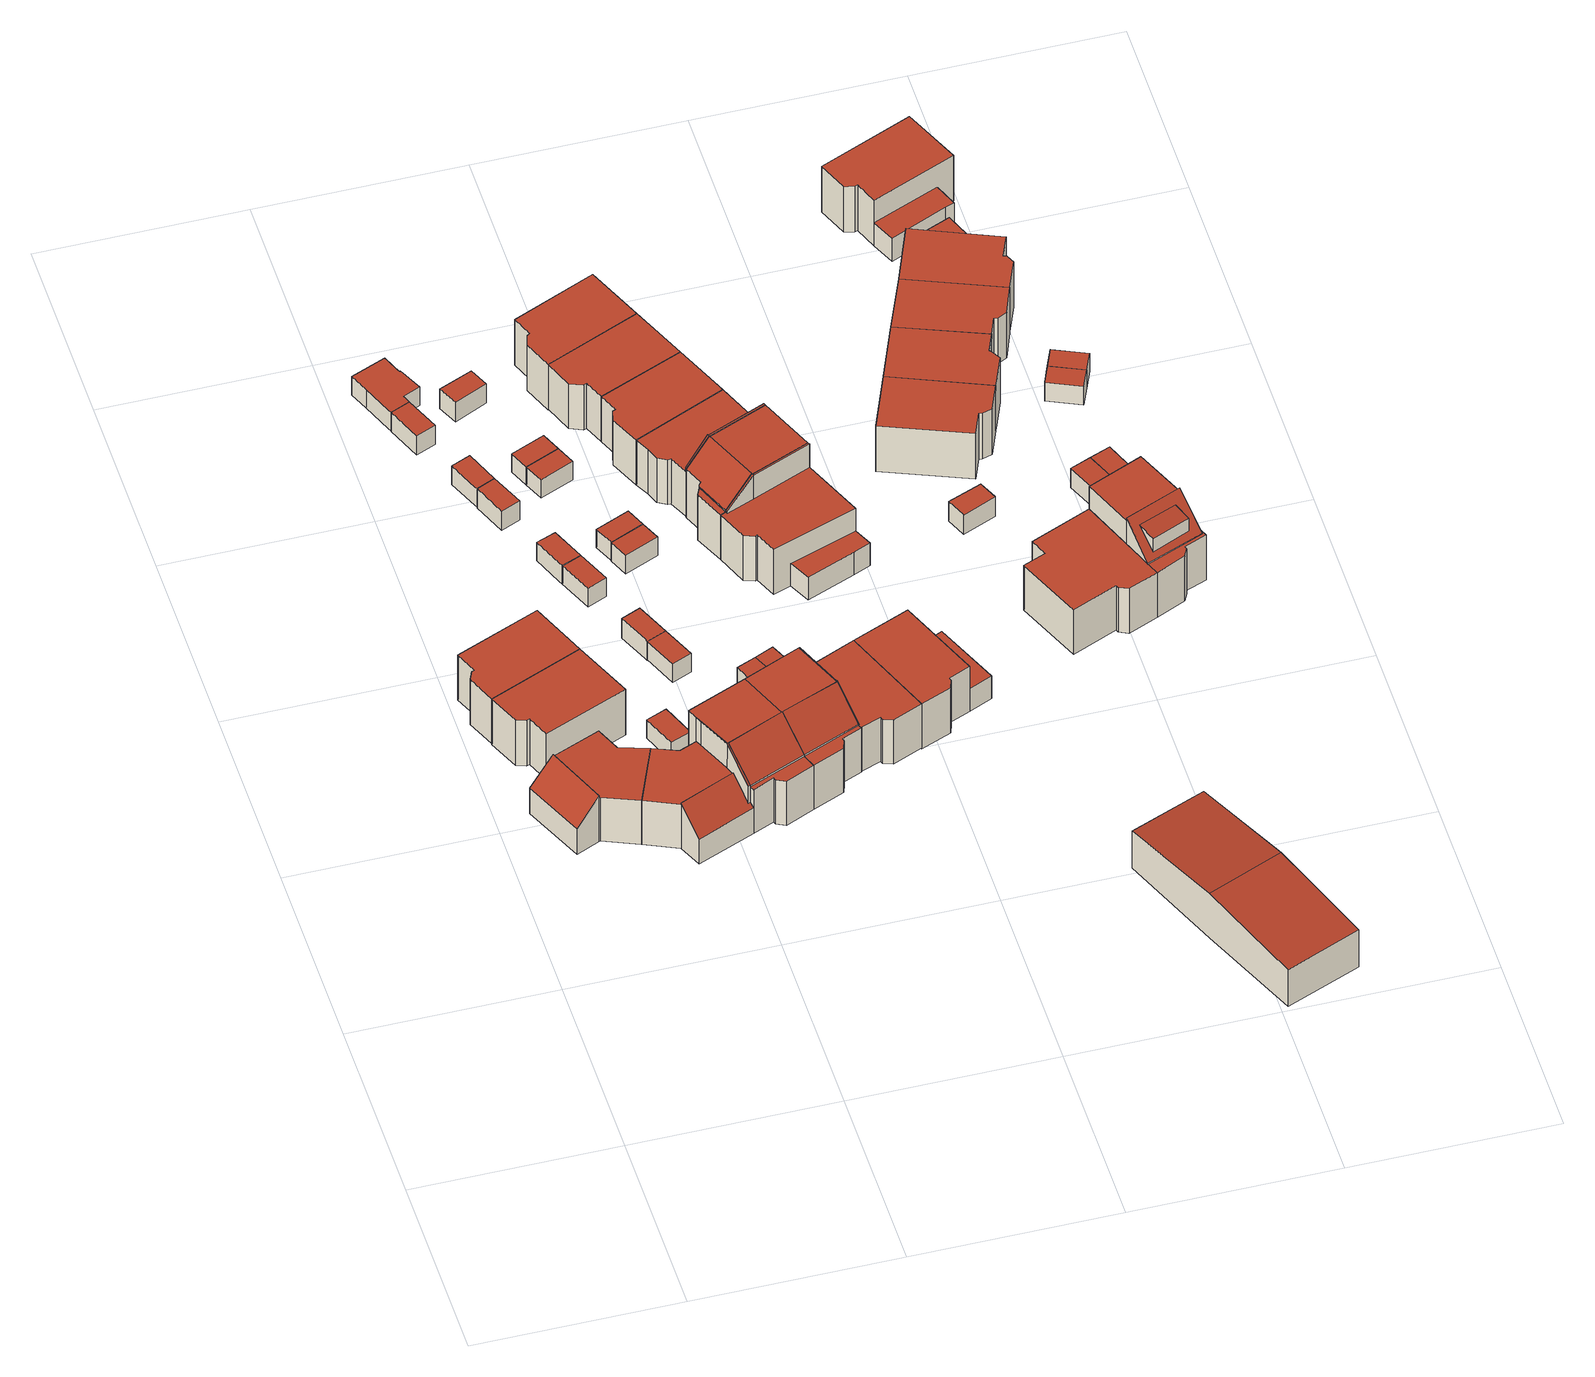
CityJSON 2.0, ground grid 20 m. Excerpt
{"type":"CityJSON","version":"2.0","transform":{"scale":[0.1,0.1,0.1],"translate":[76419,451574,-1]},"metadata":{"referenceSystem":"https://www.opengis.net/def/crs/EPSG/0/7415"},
"CityObjects":{
"building1":{"type":"Building","attributes":{"Volume":320.46,"Dakoppervlakte":67.32,"Muuroppervlakte":160.98,"Vloeroppervlakte":60.99,"hoogte_Z_max_in_m_NAP":6.38,"GEB_DOEL":"woonfunctie","dateOfConstruction":"1982-01-01","measuredHeight":5.71},"geometry":[{"type":"Solid","lod":"2","boundaries":[[[[0,1,2,3,4,5,6,7,8]],[[9,10,11,12,13,14,15]],[[16,17,18,19]],[[0,9,15,1]],[[0,8,10,9]],[[10,8,7,11]],[[12,11,7,6]],[[5,13,12,6]],[[19,3,2,16]],[[2,1,15,17,16]],[[4,3,19,18,14]],[[15,14,18,17]],[[4,14,13,5]]]],"semantics":{"surfaces":[{"type":"GroundSurface"},{"type":"RoofSurface"},{"type":"WallSurface"}],"values":[[0,1,1,2,2,2,2,2,2,2,2,2,2]]}}]},
"building2":{"type":"Building","attributes":{"Volume":323.28,"Dakoppervlakte":57.35,"Muuroppervlakte":177.64,"Vloeroppervlakte":57.35,"hoogte_Z_max_in_m_NAP":6.5,"GEB_DOEL":"woonfunctie","dateOfConstruction":"1982-01-01","measuredHeight":5.64},"geometry":[{"type":"Solid","lod":"2","boundaries":[[[[20,21,22,23,24,25,26]],[[27,28,29,30,31,32,33]],[[21,20,27,33]],[[20,26,28,27]],[[25,24,30,29]],[[24,23,31,30]],[[32,31,23,22]],[[21,33,32,22]],[[25,29,28,26]]]],"semantics":{"surfaces":[{"type":"GroundSurface"},{"type":"RoofSurface"},{"type":"WallSurface"}],"values":[[0,1,2,2,2,2,2,2,2]]}}]},
"building3":{"type":"Building","attributes":{"Volume":345.6,"Dakoppervlakte":60.65,"Muuroppervlakte":183.49,"Vloeroppervlakte":60.65,"hoogte_Z_max_in_m_NAP":6.5,"GEB_DOEL":"woonfunctie","dateOfConstruction":"1982-01-01","measuredHeight":5.7},"geometry":[{"type":"Solid","lod":"2","boundaries":[[[[34,35,36,37,38,39,40]],[[27,41,42,43,44,45,28]],[[35,28,45,36]],[[27,28,35,34]],[[42,41,40,39]],[[39,38,43,42]],[[38,37,44,43]],[[44,37,36,45]],[[34,40,41,27]]]],"semantics":{"surfaces":[{"type":"GroundSurface"},{"type":"RoofSurface"},{"type":"WallSurface"}],"values":[[0,1,2,2,2,2,2,2,2]]}}]},
"building4":{"type":"Building","attributes":{"Volume":291.09,"Dakoppervlakte":62.1,"Muuroppervlakte":190.26,"Vloeroppervlakte":55.72,"hoogte_Z_max_in_m_NAP":9.34,"GEB_DOEL":"woonfunctie","dateOfConstruction":"1982-01-01","measuredHeight":8.61},"geometry":[{"type":"Solid","lod":"2","boundaries":[[[[8,7,46,47,48,49,50,51,52]],[[11,10,53,54,55,56,57]],[[58,59,60,61,62,63]],[[64,65,66,67]],[[68,69,70]],[[56,47,46,57]],[[57,46,7,11]],[[8,10,11,7]],[[8,52,53,10]],[[52,51,58,63,53]],[[59,58,51,50]],[[59,50,49,60]],[[65,60,49,48,69,66]],[[70,69,48,47]],[[70,47,56]],[[66,69,68,67]],[[64,61,60,65]],[[62,54,53,63]],[[70,56,55,68]],[[61,64,67,68,55,54,62]]]],"semantics":{"surfaces":[{"type":"GroundSurface"},{"type":"RoofSurface"},{"type":"WallSurface"}],"values":[[0,1,1,1,1,2,2,2,2,2,2,2,2,2,2,2,2,2,2,2]]}}]},
"building5":{"type":"Building","attributes":{"Volume":17.55,"Dakoppervlakte":7.57,"Muuroppervlakte":26.33,"Vloeroppervlakte":7.57,"hoogte_Z_max_in_m_NAP":3.03,"GEB_DOEL":"onbekend","dateOfConstruction":"1982-01-01","measuredHeight":2.32},"geometry":[{"type":"Solid","lod":"2","boundaries":[[[[71,72,73,74]],[[75,76,77,78]],[[74,76,75,71]],[[74,73,77,76]],[[72,78,77,73]],[[72,71,75,78]]]],"semantics":{"surfaces":[{"type":"GroundSurface"},{"type":"RoofSurface"},{"type":"WallSurface"}],"values":[[0,1,2,2,2,2]]}}]},
"building6":{"type":"Building","attributes":{"Volume":17.51,"Dakoppervlakte":7.35,"Muuroppervlakte":26.88,"Vloeroppervlakte":7.35,"hoogte_Z_max_in_m_NAP":3.03,"GEB_DOEL":"onbekend","dateOfConstruction":"1982-01-01","measuredHeight":2.38},"geometry":[{"type":"Solid","lod":"2","boundaries":[[[[79,80,81,82]],[[83,84,85,86]],[[80,86,85,81]],[[80,79,83,86]],[[82,84,83,79]],[[82,81,85,84]]]],"semantics":{"surfaces":[{"type":"GroundSurface"},{"type":"RoofSurface"},{"type":"WallSurface"}],"values":[[0,1,2,2,2,2]]}}]},
"building7":{"type":"Building","attributes":{"Volume":46.99,"Dakoppervlakte":19.8,"Muuroppervlakte":45.51,"Vloeroppervlakte":19.8,"hoogte_Z_max_in_m_NAP":3.03,"GEB_DOEL":"onbekend","dateOfConstruction":"1982-01-01","measuredHeight":2.37},"geometry":[{"type":"Solid","lod":"2","boundaries":[[[[87,88,89,90,91,92,93,94,95,96]],[[97,98,99,86,85,100,101,102,103,104]],[[94,97,104,95]],[[94,93,98,97]],[[86,99,98,93,92,91]],[[91,90,85,86]],[[89,100,85,90]],[[89,88,101,100]],[[87,102,101,88]],[[87,96,103,102]],[[103,96,95,104]]]],"semantics":{"surfaces":[{"type":"GroundSurface"},{"type":"RoofSurface"},{"type":"WallSurface"}],"values":[[0,1,2,2,2,2,2,2,2,2,2]]}}]},
"building8":{"type":"Building","attributes":{"Volume":16.96,"Dakoppervlakte":7.32,"Muuroppervlakte":26.08,"Vloeroppervlakte":7.32,"hoogte_Z_max_in_m_NAP":3.03,"GEB_DOEL":"onbekend","dateOfConstruction":"1982-01-01","measuredHeight":2.32},"geometry":[{"type":"Solid","lod":"2","boundaries":[[[[105,106,107,108,109]],[[110,111,112,113,114]],[[105,110,114,106]],[[112,111,110,105,109,108]],[[107,113,112,108]],[[107,106,114,113]]]],"semantics":{"surfaces":[{"type":"GroundSurface"},{"type":"RoofSurface"},{"type":"WallSurface"}],"values":[[0,1,2,2,2,2]]}}]},
"building9":{"type":"Building","attributes":{"Volume":17.61,"Dakoppervlakte":7.32,"Muuroppervlakte":27.08,"Vloeroppervlakte":7.32,"hoogte_Z_max_in_m_NAP":3.03,"GEB_DOEL":"onbekend","dateOfConstruction":"1982-01-01","measuredHeight":2.41},"geometry":[{"type":"Solid","lod":"2","boundaries":[[[[115,116,117,118]],[[113,112,119,120]],[[118,112,113,115]],[[118,117,119,112]],[[116,120,119,117]],[[115,113,120,116]]]],"semantics":{"surfaces":[{"type":"GroundSurface"},{"type":"RoofSurface"},{"type":"WallSurface"}],"values":[[0,1,2,2,2,2]]}}]},
"building10":{"type":"Building","attributes":{"Volume":446.36,"Dakoppervlakte":65.21,"Muuroppervlakte":234.92,"Vloeroppervlakte":57.81,"hoogte_Z_max_in_m_NAP":9.34,"GEB_DOEL":"woonfunctie","dateOfConstruction":"1982-01-01","measuredHeight":8.6},"geometry":[{"type":"Solid","lod":"2","boundaries":[[[[49,48,47,121,122,123,124,125,126,127,128,50]],[[129,70,69,130,131]],[[132,66,65,133]],[[134,135,136,137,138,139,140]],[[122,121,129,131]],[[121,47,70,129]],[[48,69,70,47]],[[132,133,137,124,123,130]],[[48,49,138,65,66,69]],[[136,125,124,137]],[[50,139,138,49]],[[50,128,140,139]],[[140,128,127,134]],[[134,127,126,135]],[[136,135,126,125]],[[133,65,138,137]],[[132,130,69,66]],[[122,131,130,123]]]],"semantics":{"surfaces":[{"type":"GroundSurface"},{"type":"RoofSurface"},{"type":"WallSurface"}],"values":[[0,1,1,1,2,2,2,2,2,2,2,2,2,2,2,2,2,2]]}}]},
"building11":{"type":"Building","attributes":{"Volume":16.71,"Dakoppervlakte":7.32,"Muuroppervlakte":25.7,"Vloeroppervlakte":7.32,"hoogte_Z_max_in_m_NAP":3.03,"GEB_DOEL":"onbekend","dateOfConstruction":"1982-01-01","measuredHeight":2.28},"geometry":[{"type":"Solid","lod":"2","boundaries":[[[[141,142,143,144,145]],[[146,147,148,149,150]],[[144,146,150,145]],[[148,147,146,144,143,142]],[[141,149,148,142]],[[141,145,150,149]]]],"semantics":{"surfaces":[{"type":"GroundSurface"},{"type":"RoofSurface"},{"type":"WallSurface"}],"values":[[0,1,2,2,2,2]]}}]},
"building12":{"type":"Building","attributes":{"Volume":16.9,"Dakoppervlakte":7.32,"Muuroppervlakte":25.98,"Vloeroppervlakte":7.32,"hoogte_Z_max_in_m_NAP":3.03,"GEB_DOEL":"onbekend","dateOfConstruction":"1982-01-01","measuredHeight":2.31},"geometry":[{"type":"Solid","lod":"2","boundaries":[[[[142,141,151,152]],[[148,153,154,149]],[[142,152,153,148]],[[152,151,154,153]],[[141,149,154,151]],[[141,142,148,149]]]],"semantics":{"surfaces":[{"type":"GroundSurface"},{"type":"RoofSurface"},{"type":"WallSurface"}],"values":[[0,1,2,2,2,2]]}}]},
"building13":{"type":"Building","attributes":{"Volume":17.53,"Dakoppervlakte":7.32,"Muuroppervlakte":26.96,"Vloeroppervlakte":7.32,"hoogte_Z_max_in_m_NAP":3.03,"GEB_DOEL":"onbekend","dateOfConstruction":"1982-01-01","measuredHeight":2.4},"geometry":[{"type":"Solid","lod":"2","boundaries":[[[[155,156,157,158,159]],[[160,161,162,163,164]],[[155,160,164,156]],[[162,161,160,155,159,158]],[[157,163,162,158]],[[156,164,163,157]]]],"semantics":{"surfaces":[{"type":"GroundSurface"},{"type":"RoofSurface"},{"type":"WallSurface"}],"values":[[0,1,2,2,2,2]]}}]},
"building14":{"type":"Building","attributes":{"Volume":17.38,"Dakoppervlakte":7.32,"Muuroppervlakte":26.72,"Vloeroppervlakte":7.32,"hoogte_Z_max_in_m_NAP":3.03,"GEB_DOEL":"onbekend","dateOfConstruction":"1982-01-01","measuredHeight":2.37},"geometry":[{"type":"Solid","lod":"2","boundaries":[[[[165,166,167,168]],[[169,170,163,162]],[[167,166,162,163]],[[166,165,169,162]],[[168,170,169,165]],[[168,167,163,170]]]],"semantics":{"surfaces":[{"type":"GroundSurface"},{"type":"RoofSurface"},{"type":"WallSurface"}],"values":[[0,1,2,2,2,2]]}}]},
"building15":{"type":"Building","attributes":{"Volume":17.72,"Dakoppervlakte":7.52,"Muuroppervlakte":26.71,"Vloeroppervlakte":7.52,"hoogte_Z_max_in_m_NAP":3,"GEB_DOEL":"onbekend","dateOfConstruction":"1982-01-01","measuredHeight":2.36},"geometry":[{"type":"Solid","lod":"2","boundaries":[[[[171,172,173,174]],[[175,176,177,178]],[[173,172,175,178]],[[172,171,176,175]],[[174,177,176,171]],[[173,178,177,174]]]],"semantics":{"surfaces":[{"type":"GroundSurface"},{"type":"RoofSurface"},{"type":"WallSurface"}],"values":[[0,1,2,2,2,2]]}}]},
"building16":{"type":"Building","attributes":{"Volume":16.8,"Dakoppervlakte":7.42,"Muuroppervlakte":25.64,"Vloeroppervlakte":7.42,"hoogte_Z_max_in_m_NAP":3,"GEB_DOEL":"onbekend","dateOfConstruction":"1982-01-01","measuredHeight":2.26},"geometry":[{"type":"Solid","lod":"2","boundaries":[[[[179,180,181,182]],[[183,184,185,186]],[[179,182,184,183]],[[182,181,185,184]],[[180,186,185,181]],[[179,183,186,180]]]],"semantics":{"surfaces":[{"type":"GroundSurface"},{"type":"RoofSurface"},{"type":"WallSurface"}],"values":[[0,1,2,2,2,2]]}}]},
"building17":{"type":"Building","attributes":{"Volume":17.22,"Dakoppervlakte":7.43,"Muuroppervlakte":26.28,"Vloeroppervlakte":7.43,"hoogte_Z_max_in_m_NAP":3,"GEB_DOEL":"onbekend","dateOfConstruction":"1982-01-01","measuredHeight":2.32},"geometry":[{"type":"Solid","lod":"2","boundaries":[[[[181,187,188,182]],[[184,189,190,185]],[[181,182,184,185]],[[182,188,189,184]],[[187,190,189,188]],[[181,185,190,187]]]],"semantics":{"surfaces":[{"type":"GroundSurface"},{"type":"RoofSurface"},{"type":"WallSurface"}],"values":[[0,1,2,2,2,2]]}}]},
"building18":{"type":"Building","attributes":{"Volume":446.82,"Dakoppervlakte":65.55,"Muuroppervlakte":234.87,"Vloeroppervlakte":58.07,"hoogte_Z_max_in_m_NAP":9.34,"GEB_DOEL":"woonfunctie","dateOfConstruction":"1982-01-01","measuredHeight":8.6},"geometry":[{"type":"Solid","lod":"2","boundaries":[[[[191,192,125,124,123,122,193,194,195,196,197]],[[198,199,131,130]],[[200,132,133,201]],[[202,203,204,205,137,136,206,207]],[[194,193,199,198]],[[122,131,199,193]],[[195,194,198,200,201,205]],[[124,137,133,132,130,123]],[[125,192,206,136]],[[125,136,137,124]],[[195,205,204,196]],[[204,203,197,196]],[[191,197,203,202,207]],[[206,192,191,207]],[[133,137,205,201]],[[130,132,200,198]],[[131,122,123,130]]]],"semantics":{"surfaces":[{"type":"GroundSurface"},{"type":"RoofSurface"},{"type":"WallSurface"}],"values":[[0,1,1,1,2,2,2,2,2,2,2,2,2,2,2,2,2]]}}]},
"building19":{"type":"Building","attributes":{"Volume":16.72,"Dakoppervlakte":7.42,"Muuroppervlakte":25.52,"Vloeroppervlakte":7.42,"hoogte_Z_max_in_m_NAP":3,"GEB_DOEL":"onbekend","dateOfConstruction":"1982-01-01","measuredHeight":2.25},"geometry":[{"type":"Solid","lod":"2","boundaries":[[[[208,209,210,211,212]],[[213,214,215,216,217]],[[209,208,213,217]],[[215,214,213,208,212,211]],[[210,216,215,211]],[[209,217,216,210]]]],"semantics":{"surfaces":[{"type":"GroundSurface"},{"type":"RoofSurface"},{"type":"WallSurface"}],"values":[[0,1,2,2,2,2]]}}]},
"building20":{"type":"Building","attributes":{"Volume":16.73,"Dakoppervlakte":7.42,"Muuroppervlakte":25.55,"Vloeroppervlakte":7.42,"hoogte_Z_max_in_m_NAP":3,"GEB_DOEL":"onbekend","dateOfConstruction":"1982-01-01","measuredHeight":2.25},"geometry":[{"type":"Solid","lod":"2","boundaries":[[[[211,210,218,219]],[[215,220,221,216]],[[210,216,221,218]],[[210,211,215,216]],[[215,211,219,220]],[[220,219,218,221]]]],"semantics":{"surfaces":[{"type":"GroundSurface"},{"type":"RoofSurface"},{"type":"WallSurface"}],"values":[[0,1,2,2,2,2]]}}]},
"building21":{"type":"Building","attributes":{"Volume":17.09,"Dakoppervlakte":7.46,"Muuroppervlakte":25.82,"Vloeroppervlakte":7.46,"hoogte_Z_max_in_m_NAP":3.03,"GEB_DOEL":"onbekend","dateOfConstruction":"1982-01-01","measuredHeight":2.29},"geometry":[{"type":"Solid","lod":"2","boundaries":[[[[222,223,224,225]],[[226,227,228,229]],[[225,229,228,222]],[[225,224,226,229]],[[223,227,226,224]],[[227,223,222,228]]]],"semantics":{"surfaces":[{"type":"GroundSurface"},{"type":"RoofSurface"},{"type":"WallSurface"}],"values":[[0,1,2,2,2,2]]}}]},
"building22":{"type":"Building","attributes":{"Volume":344.83,"Dakoppervlakte":69.68,"Muuroppervlakte":243.87,"Vloeroppervlakte":69.58,"hoogte_Z_max_in_m_NAP":9.34,"GEB_DOEL":"woonfunctie","dateOfConstruction":"1982-01-01","measuredHeight":8.62},"geometry":[{"type":"MultiSurface","lod":"2","boundaries":[[[230,231,232,233,234,196,195,194,193,235,223,222,236,237,238]],[[239,240,241,242,243,244,245,246,205,204,247,248]],[[199,198,249,250]],[[251,200,201,252]],[[253,228,227,254,255]],[[195,196,204,205]],[[248,247,204,196,234,233]],[[248,233,232,239]],[[240,239,232,231]],[[231,230,241,240]],[[238,237,255,243,242]],[[235,193,199,250,244]],[[193,194,198,199]],[[201,200,198,194,195,205]],[[249,198,200,251]],[[249,245,244,250]],[[205,246,252,201]],[[252,246,245,249,251]],[[222,228,253,236]],[[228,222,223,235,254]],[[255,237,236,253]],[[254,235,244,243,255]],[[241,230,238,242]]],"semantics":{"surfaces":[{"type":"GroundSurface"},{"type":"RoofSurface"},{"type":"WallSurface"}],"values":[0,1,1,1,1,2,2,2,2,2,2,2,2,2,2,2,2,2,2,2,2,2,2]}}]},
"building23":{"type":"Building","attributes":{"Volume":331.46,"Dakoppervlakte":58.44,"Muuroppervlakte":180.2,"Vloeroppervlakte":58.44,"hoogte_Z_max_in_m_NAP":6.28,"GEB_DOEL":"woonfunctie","dateOfConstruction":"1982-01-01","measuredHeight":5.67},"geometry":[{"type":"Solid","lod":"2","boundaries":[[[[256,257,258,259,260,261,262]],[[263,264,265,266,267,268,269]],[[259,258,268,267]],[[258,257,269,268]],[[262,264,263,256]],[[262,261,265,264]],[[266,265,261,260]],[[259,267,266,260]],[[263,269,257,256]]]],"semantics":{"surfaces":[{"type":"GroundSurface"},{"type":"RoofSurface"},{"type":"WallSurface"}],"values":[[0,1,2,2,2,2,2,2,2]]}}]},
"building24":{"type":"Building","attributes":{"Volume":326.52,"Dakoppervlakte":58.09,"Muuroppervlakte":177.95,"Vloeroppervlakte":58.09,"hoogte_Z_max_in_m_NAP":6.28,"GEB_DOEL":"woonfunctie","dateOfConstruction":"1982-01-01","measuredHeight":5.62},"geometry":[{"type":"Solid","lod":"2","boundaries":[[[[270,271,272,273,274,275,276]],[[269,277,278,279,280,281,263]],[[274,273,280,279]],[[273,272,281,280]],[[269,263,271,270]],[[270,276,277,269]],[[277,276,275,278]],[[274,279,278,275]],[[271,263,281,272]]]],"semantics":{"surfaces":[{"type":"GroundSurface"},{"type":"RoofSurface"},{"type":"WallSurface"}],"values":[[0,1,2,2,2,2,2,2,2]]}}]},
"building25":{"type":"Building","attributes":{"Volume":320.24,"Dakoppervlakte":57.2,"Muuroppervlakte":174.94,"Vloeroppervlakte":57.2,"hoogte_Z_max_in_m_NAP":6.28,"GEB_DOEL":"woonfunctie","dateOfConstruction":"1982-01-01","measuredHeight":5.6},"geometry":[{"type":"Solid","lod":"2","boundaries":[[[[272,282,283,284,285,286,273]],[[287,288,281,280,289,290,291]],[[284,283,287,291]],[[283,282,288,287]],[[272,273,280,281]],[[273,286,289,280]],[[290,289,286,285]],[[291,290,285,284]],[[272,281,288,282]]]],"semantics":{"surfaces":[{"type":"GroundSurface"},{"type":"RoofSurface"},{"type":"WallSurface"}],"values":[[0,1,2,2,2,2,2,2,2]]}}]},
"building26":{"type":"Building","attributes":{"Volume":318.47,"Dakoppervlakte":56.17,"Muuroppervlakte":219.91,"Vloeroppervlakte":55.97,"hoogte_Z_max_in_m_NAP":9.31,"GEB_DOEL":"woonfunctie","dateOfConstruction":"1982-01-01","measuredHeight":8.65},"geometry":[{"type":"Solid","lod":"2","boundaries":[[[[292,283,282,293,294,295,296,297,298,299,300]],[[287,301,302,303,304,305,306,307,288]],[[308,309,310,311]],[[312,313,314,315]],[[298,297,305,304]],[[307,293,282,288]],[[282,283,287,288]],[[292,300,302,301]],[[300,299,303,302]],[[304,303,299,298]],[[311,310,294,293,307]],[[294,310,309,295]],[[312,305,297,296,313]],[[309,314,313,296,295]],[[314,309,308,315]],[[307,306,308,311]],[[306,305,312,315,308]],[[287,283,292,301]]]],"semantics":{"surfaces":[{"type":"GroundSurface"},{"type":"RoofSurface"},{"type":"WallSurface"}],"values":[[0,1,1,1,2,2,2,2,2,2,2,2,2,2,2,2,2,2]]}}]},
"building27":{"type":"Building","attributes":{"Volume":445.49,"Dakoppervlakte":62.54,"Muuroppervlakte":237.82,"Vloeroppervlakte":55.85,"hoogte_Z_max_in_m_NAP":9.32,"GEB_DOEL":"woonfunctie","dateOfConstruction":"1982-01-01","measuredHeight":8.61},"geometry":[{"type":"Solid","lod":"2","boundaries":[[[[295,294,316,317,318,319,320,321,322,323,296]],[[324,325,310,309]],[[314,313,326,327,328,329,330]],[[331,332,333,334]],[[310,294,295,309]],[[324,317,316,325]],[[318,317,324,330,329,334]],[[314,309,295,296,313]],[[313,296,323,326]],[[323,322,327,326]],[[322,321,331,328,327]],[[334,333,319,318]],[[331,321,320,332]],[[333,332,320,319]],[[328,331,334,329]],[[330,324,309,314]],[[310,325,316,294]]]],"semantics":{"surfaces":[{"type":"GroundSurface"},{"type":"RoofSurface"},{"type":"WallSurface"}],"values":[[0,1,1,1,2,2,2,2,2,2,2,2,2,2,2,2,2]]}}]},
"building28":{"type":"Building","attributes":{"Volume":384.99,"Dakoppervlakte":75.72,"Muuroppervlakte":236.5,"Vloeroppervlakte":75.43,"hoogte_Z_max_in_m_NAP":9.32,"GEB_DOEL":"woonfunctie","dateOfConstruction":"1982-01-01","measuredHeight":8.62},"geometry":[{"type":"Solid","lod":"2","boundaries":[[[[335,319,318,317,316,336,337,338,339,340,341,342,343,344]],[[345,346,347,348,349,350,351,352,334,333]],[[353,325,324,354]],[[329,355,356,330]],[[357,358,359,360,361]],[[318,319,333,334]],[[333,319,335,345]],[[345,335,344,346]],[[344,343,347,346]],[[343,342,348,347]],[[353,350,336,316,325]],[[317,324,325,316]],[[318,334,329,330,324,317]],[[356,354,324,330]],[[351,350,353,354]],[[329,334,352,355]],[[354,356,355,352,351]],[[360,338,337,361]],[[340,358,357,341]],[[359,358,340,339]],[[360,359,339,338]],[[349,348,342,341,357,361]],[[336,350,349,361,337]]]],"semantics":{"surfaces":[{"type":"GroundSurface"},{"type":"RoofSurface"},{"type":"WallSurface"}],"values":[[0,1,1,1,1,2,2,2,2,2,2,2,2,2,2,2,2,2,2,2,2,2,2]]}}]},
"building29":{"type":"Building","attributes":{"Volume":374.08,"Dakoppervlakte":75.18,"Muuroppervlakte":191.25,"Vloeroppervlakte":75.18,"hoogte_Z_max_in_m_NAP":6.22,"GEB_DOEL":"woonfunctie","dateOfConstruction":"1982-01-01","measuredHeight":5.61},"geometry":[{"type":"Solid","lod":"2","boundaries":[[[[362,363,364,365,366,367,368,369,370,371]],[[242,241,372,373,374,375,376]],[[377,378,379,380]],[[242,364,363,241]],[[363,362,372,241]],[[372,362,371,373]],[[373,371,370,374]],[[375,374,370,369,378]],[[368,367,380,379]],[[366,377,380,367]],[[368,379,378,369]],[[365,376,375,378,377,366]],[[364,242,376,365]]]],"semantics":{"surfaces":[{"type":"GroundSurface"},{"type":"RoofSurface"},{"type":"WallSurface"}],"values":[[0,1,1,2,2,2,2,2,2,2,2,2,2]]}}]},
"building30":{"type":"Building","attributes":{"Volume":892.64,"Dakoppervlakte":174.92,"Muuroppervlakte":297.75,"Vloeroppervlakte":174.16,"hoogte_Z_max_in_m_NAP":5.59,"GEB_DOEL":"industriefunctie","dateOfConstruction":"1979-01-01","measuredHeight":5.64},"geometry":[{"type":"Solid","lod":"2","boundaries":[[[[381,382,383,384,385,386]],[[387,388,389,390]],[[390,389,391,392]],[[385,384,392,391]],[[382,381,388,387]],[[381,386,389,388]],[[392,384,383,382,387,390]],[[386,385,391,389]]]],"semantics":{"surfaces":[{"type":"GroundSurface"},{"type":"RoofSurface"},{"type":"WallSurface"}],"values":[[0,1,1,2,2,2,2,2]]}}]},
"building31":{"type":"Building","attributes":{"Volume":17.6,"Dakoppervlakte":7.48,"Muuroppervlakte":26.62,"Vloeroppervlakte":7.48,"hoogte_Z_max_in_m_NAP":2.85,"GEB_DOEL":"onbekend","dateOfConstruction":"1982-01-01","measuredHeight":2.35},"geometry":[{"type":"Solid","lod":"2","boundaries":[[[[393,394,395,396,397,398]],[[399,400,401,402,403,404]],[[401,400,399,396,395,394]],[[394,393,402,401]],[[404,403,402,393,398,397]],[[399,404,397,396]]]],"semantics":{"surfaces":[{"type":"GroundSurface"},{"type":"RoofSurface"},{"type":"WallSurface"}],"values":[[0,1,2,2,2,2]]}}]},
"building32":{"type":"Building","attributes":{"Volume":329.99,"Dakoppervlakte":57.88,"Muuroppervlakte":180.76,"Vloeroppervlakte":57.88,"hoogte_Z_max_in_m_NAP":6.3,"GEB_DOEL":"woonfunctie","dateOfConstruction":"1982-01-01","measuredHeight":5.7},"geometry":[{"type":"Solid","lod":"2","boundaries":[[[[405,406,407,408,409,410,411]],[[412,413,414,415,416,417,418]],[[409,408,412,418]],[[407,413,412,408]],[[406,405,415,414]],[[415,405,411,416]],[[411,410,417,416]],[[409,418,417,410]],[[407,406,414,413]]]],"semantics":{"surfaces":[{"type":"GroundSurface"},{"type":"RoofSurface"},{"type":"WallSurface"}],"values":[[0,1,2,2,2,2,2,2,2]]}}]},
"building33":{"type":"Building","attributes":{"Volume":422.17,"Dakoppervlakte":76.42,"Muuroppervlakte":203.09,"Vloeroppervlakte":76.42,"hoogte_Z_max_in_m_NAP":5.85,"GEB_DOEL":"woonfunctie","dateOfConstruction":"1982-01-01","measuredHeight":5.52},"geometry":[{"type":"Solid","lod":"2","boundaries":[[[[419,420,421,422,423,424,425,426,427]],[[428,429,430,431,432,433,434,435,436]],[[423,422,430,429]],[[422,421,431,430]],[[421,420,432,431]],[[420,419,433,432]],[[434,433,419,427]],[[435,434,427,426]],[[435,426,425,436]],[[424,428,436,425]],[[423,429,428,424]]]],"semantics":{"surfaces":[{"type":"GroundSurface"},{"type":"RoofSurface"},{"type":"WallSurface"}],"values":[[0,1,2,2,2,2,2,2,2,2,2]]}}]},
"building34":{"type":"Building","attributes":{"Volume":329.95,"Dakoppervlakte":59.19,"Muuroppervlakte":177.01,"Vloeroppervlakte":59.19,"hoogte_Z_max_in_m_NAP":6.3,"GEB_DOEL":"woonfunctie","dateOfConstruction":"1982-01-01","measuredHeight":5.57},"geometry":[{"type":"Solid","lod":"2","boundaries":[[[[437,438,439,440,441,442,443,444]],[[413,412,445,446,447,448,449,450]],[[437,444,413,450]],[[444,443,412,413]],[[440,447,446,441]],[[448,447,440,439]],[[449,448,439,438]],[[437,450,449,438]],[[412,443,442,441,446,445]]]],"semantics":{"surfaces":[{"type":"GroundSurface"},{"type":"RoofSurface"},{"type":"WallSurface"}],"values":[[0,1,2,2,2,2,2,2,2]]}}]},
"building35":{"type":"Building","attributes":{"Volume":320.87,"Dakoppervlakte":56.76,"Muuroppervlakte":177.06,"Vloeroppervlakte":56.76,"hoogte_Z_max_in_m_NAP":6.3,"GEB_DOEL":"woonfunctie","dateOfConstruction":"1982-01-01","measuredHeight":5.65},"geometry":[{"type":"Solid","lod":"2","boundaries":[[[[451,452,453,454,455,456,457]],[[458,459,460,461,450,449,462]],[[455,454,462,449]],[[458,462,454,453]],[[452,451,460,459]],[[460,451,457,461]],[[457,456,450,461]],[[455,449,450,456]],[[459,458,453,452]]]],"semantics":{"surfaces":[{"type":"GroundSurface"},{"type":"RoofSurface"},{"type":"WallSurface"}],"values":[[0,1,2,2,2,2,2,2,2]]}}]},
"building36":{"type":"Building","attributes":{"Volume":455.18,"Dakoppervlakte":55.36,"Muuroppervlakte":238.07,"Vloeroppervlakte":58.39,"hoogte_Z_max_in_m_NAP":9.08,"GEB_DOEL":"woonfunctie","dateOfConstruction":"1982-01-01","measuredHeight":8.77},"children":["building36-1"],"geometry":[{"type":"Solid","lod":"2","boundaries":[[[[463,464,425,465,466,467,468,469,470,426]],[[471,472,473,474]],[[475,476,477,478],[479,480,481,482]],[[483,435,484,485,486,487,488,489,490,491]],[[465,425,472,471,489]],[[463,483,476,475,473,464]],[[435,426,470,484]],[[484,470,469,485]],[[485,469,468,486]],[[468,467,487,486]],[[487,467,466,488]],[[465,489,488,466]],[[474,478,477,491,490]],[[477,476,483,491]],[[474,490,489,471]],[[473,475,478,474]],[[425,464,473,472]],[[435,483,463,426]],[[482,492,493,479]],[[492,481,480,493]],[[480,479,493]],[[492,482,481]]]],"semantics":{"surfaces":[{"type":"GroundSurface"},{"type":"RoofSurface"},{"type":"WallSurface"}],"values":[[0,1,1,1,2,2,2,2,2,2,2,2,2,2,2,2,2,2,1,2,2,2]]}}]},
"building36-1":{"type":"BuildingInstallation","attributes":{"relationToConstruction":"outside"},"parents":["building36"],"geometry":[{"type":"MultiSurface","lod":"2","boundaries":[[[482,492,493,479]],[[492,481,480,493]],[[480,479,493]],[[492,482,481]]],"semantics":{"surfaces":[{"type":"RoofSurface"},{"type":"WallSurface"}],"values":[0,1,1,1]}}]},
"building37":{"type":"Building","attributes":{"Volume":17.89,"Dakoppervlakte":7.58,"Muuroppervlakte":26.92,"Vloeroppervlakte":7.58,"hoogte_Z_max_in_m_NAP":2.68,"GEB_DOEL":"onbekend","dateOfConstruction":"1982-01-01","measuredHeight":2.36},"geometry":[{"type":"Solid","lod":"2","boundaries":[[[[494,495,496,497]],[[498,499,500,501]],[[494,497,501,500]],[[497,496,498,501]],[[495,499,498,496]],[[495,494,500,499]]]],"semantics":{"surfaces":[{"type":"GroundSurface"},{"type":"RoofSurface"},{"type":"WallSurface"}],"values":[[0,1,2,2,2,2]]}}]},
"building38":{"type":"Building","attributes":{"Volume":18.13,"Dakoppervlakte":7.57,"Muuroppervlakte":27.27,"Vloeroppervlakte":7.57,"hoogte_Z_max_in_m_NAP":2.68,"GEB_DOEL":"onbekend","dateOfConstruction":"1982-01-01","measuredHeight":2.39},"geometry":[{"type":"Solid","lod":"2","boundaries":[[[[502,495,494,503]],[[500,499,504,505]],[[494,495,499,500]],[[495,502,504,499]],[[503,505,504,502]],[[503,494,500,505]]]],"semantics":{"surfaces":[{"type":"GroundSurface"},{"type":"RoofSurface"},{"type":"WallSurface"}],"values":[[0,1,2,2,2,2]]}}]},
"building39":{"type":"Building","attributes":{"Volume":372.45,"Dakoppervlakte":74.18,"Muuroppervlakte":195.09,"Vloeroppervlakte":74.18,"hoogte_Z_max_in_m_NAP":6.3,"GEB_DOEL":"woonfunctie","dateOfConstruction":"1982-01-01","measuredHeight":5.62},"geometry":[{"type":"Solid","lod":"2","boundaries":[[[[506,507,508,509,510,511,512,513,514,515,516]],[[460,517,518,519,520,521,461]],[[522,523,524,525,526]],[[461,521,522,508,507]],[[460,506,516,517]],[[517,516,515,518]],[[519,518,515,514]],[[519,514,513,520]],[[523,512,511,524]],[[524,511,510,525]],[[509,526,525,510]],[[509,508,522,526]],[[513,512,523,522,521,520]],[[461,507,506,460]]]],"semantics":{"surfaces":[{"type":"GroundSurface"},{"type":"RoofSurface"},{"type":"WallSurface"}],"values":[[0,1,1,2,2,2,2,2,2,2,2,2,2,2]]}}]},
"building40":{"type":"Building","attributes":{"Volume":379.28,"Dakoppervlakte":75.46,"Muuroppervlakte":193.41,"Vloeroppervlakte":75.46,"hoogte_Z_max_in_m_NAP":6.28,"GEB_DOEL":"woonfunctie","dateOfConstruction":"1982-01-01","measuredHeight":5.66},"geometry":[{"type":"Solid","lod":"2","boundaries":[[[[527,528,529,530,531,532,533,534,535,536,537,538]],[[539,540,541,542,543,544,545]],[[546,547,548,549,550,551]],[[528,527,539,545]],[[540,538,537,541]],[[541,537,536,542]],[[543,542,536,535,548]],[[545,544,529,528]],[[530,547,546,531]],[[550,549,548,535,534,533]],[[533,532,551,550]],[[531,546,551,532]],[[529,544,543,548,547,530]],[[539,527,538,540]]]],"semantics":{"surfaces":[{"type":"GroundSurface"},{"type":"RoofSurface"},{"type":"WallSurface"}],"values":[[0,1,1,2,2,2,2,2,2,2,2,2,2,2]]}}]},
"building41":{"type":"Building","attributes":{"Volume":16.56,"Dakoppervlakte":7.33,"Muuroppervlakte":25.34,"Vloeroppervlakte":7.33,"hoogte_Z_max_in_m_NAP":2.95,"GEB_DOEL":"onbekend","dateOfConstruction":"1982-01-01","measuredHeight":2.26},"geometry":[{"type":"Solid","lod":"2","boundaries":[[[[552,553,554,555]],[[556,557,558,559]],[[555,554,557,556]],[[554,553,558,557]],[[558,553,552,559]],[[552,555,556,559]]]],"semantics":{"surfaces":[{"type":"GroundSurface"},{"type":"RoofSurface"},{"type":"WallSurface"}],"values":[[0,1,2,2,2,2]]}}]},
"building42":{"type":"Building","attributes":{"Volume":16.59,"Dakoppervlakte":7.33,"Muuroppervlakte":25.4,"Vloeroppervlakte":7.33,"hoogte_Z_max_in_m_NAP":2.95,"GEB_DOEL":"onbekend","dateOfConstruction":"1982-01-01","measuredHeight":2.26},"geometry":[{"type":"Solid","lod":"2","boundaries":[[[[555,560,561,552]],[[556,559,562,563]],[[555,552,559,556]],[[552,561,562,559]],[[560,563,562,561]],[[560,555,556,563]]]],"semantics":{"surfaces":[{"type":"GroundSurface"},{"type":"RoofSurface"},{"type":"WallSurface"}],"values":[[0,1,2,2,2,2]]}}]}
},
"vertices":[
[80,360,17],[79,360,17],[56,350,17],[30,410,17],[54,420,17],[101,439,17],[111,415,17],[139,406,17],[114,346,17],[80,360,72],[114,346,72],[139,406,72],[111,415,72],[101,439,72],[54,420,72],[79,360,72],[56,350,49],[79,360,74],[54,420,74],[30,410,49],
[21,500,19],[9,528,19],[13,537,19],[16,538,19],[7,560,19],[89,594,19],[112,538,19],[21,500,75],[112,538,75],[89,594,75],[7,560,75],[16,538,75],[13,537,75],[9,528,75],
[21,500,18],[112,538,18],[137,479,18],[55,445,18],[46,467,18],[43,466,18],[34,469,18],[34,469,75],[43,466,75],[46,467,75],[55,445,75],[137,479,75],
[163,396,17],[180,403,17],[198,364,17],[210,336,17],[212,332,17],[156,309,17],[146,332,17],[146,332,72],[200,355,72],[197,364,72],[180,403,72],[163,396,72],[156,309,48],[212,332,49],[210,336,53],[208,335,53],[200,355,74],[146,332,74],[208,335,74],[210,336,74],[198,364,103],[197,364,103],[197,364,102],[198,364,102],[180,403,102],
[174,479,17],[187,446,17],[167,438,17],[154,471,17],[174,479,40],[154,471,40],[167,438,40],[187,446,40],
[56,863,16],[42,897,16],[61,905,16],[75,871,16],[56,863,40],[75,871,40],[61,905,40],[42,897,40],
[64,944,17],[75,920,17],[58,913,17],[61,905,17],[42,897,17],[41,900,17],[29,930,17],[21,949,17],[55,963,17],[63,943,17],[21,949,40],[29,930,40],[41,900,40],[58,913,40],[75,920,40],[64,944,40],[63,943,40],[55,963,40],
[75,819,17],[94,827,17],[107,794,17],[89,786,17],[88,788,17],[75,819,40],[88,788,40],[89,786,40],[107,794,40],[94,827,40],
[107,794,16],[121,761,16],[102,753,16],[89,786,16],[102,753,40],[121,761,40],
[176,413,17],[234,437,17],[254,388,17],[266,359,17],[271,346,17],[243,334,17],[234,338,17],[233,341,17],[176,413,102],[254,388,102],[234,437,102],[254,388,103],[266,359,74],[234,338,72],[243,334,72],[271,346,72],[266,359,72],[210,336,72],[212,332,72],[233,341,72],
[154,682,17],[135,674,17],[133,678,17],[121,708,17],[140,715,17],[121,708,40],[133,678,40],[135,674,40],[154,682,40],[140,715,40],
[168,649,17],[149,641,17],[149,641,40],[168,649,40],
[167,597,16],[186,605,16],[200,572,16],[181,564,16],[180,567,16],[167,597,40],[180,567,40],[181,564,40],[200,572,40],[186,605,40],
[195,531,17],[181,564,17],[200,572,17],[214,539,17],[195,531,40],[214,539,40],
[100,893,16],[91,913,16],[124,927,16],[132,908,16],[91,913,40],[100,893,40],[132,908,40],[124,927,40],
[130,819,17],[163,833,17],[171,814,17],[138,800,17],[130,819,40],[138,800,40],[171,814,40],[163,833,40],
[179,795,17],[146,781,17],[146,781,40],[179,795,40],
[305,368,17],[302,359,17],[290,461,17],[311,411,17],[322,383,17],[324,379,17],[304,371,17],[311,411,102],[290,461,102],[311,411,103],[322,383,73],[305,369,72],[304,371,72],[324,379,72],[322,383,72],[302,359,72],[305,368,72],
[176,709,17],[209,723,17],[217,704,17],[184,690,17],[184,691,17],[176,709,40],[184,691,40],[184,690,40],[217,704,40],[209,723,40],
[225,685,17],[192,671,17],[192,671,40],[225,685,40],
[267,519,17],[281,487,17],[261,479,17],[248,511,17],[261,479,40],[281,487,40],[267,519,40],[248,511,40],
[383,393,17],[354,381,17],[345,384,17],[344,387,17],[325,380,17],[291,461,17],[285,527,17],[310,469,17],[347,485,17],[345,384,72],[354,381,72],[383,393,72],[347,485,72],[310,469,72],[291,461,72],[311,412,72],[323,383,72],[325,380,72],[344,387,72],[311,412,102],[291,461,102],[311,412,103],[323,383,73],[285,527,40],[291,461,40],[310,469,40],
[274,924,16],[182,885,16],[171,913,16],[174,924,16],[177,926,16],[169,946,16],[250,981,16],[274,924,73],[250,981,73],[169,946,73],[177,926,73],[174,924,73],[171,913,73],[182,885,73],
[182,885,17],[274,924,17],[298,868,17],[216,834,17],[208,853,17],[205,852,17],[193,857,17],[193,857,73],[205,852,73],[208,853,73],[216,834,73],[298,868,73],
[321,813,17],[231,774,17],[218,803,17],[221,814,17],[224,815,17],[231,774,73],[321,813,73],[224,815,73],[221,814,73],[218,803,73],
[238,760,17],[343,759,17],[344,757,17],[286,733,17],[262,723,17],[262,725,17],[254,743,17],[251,743,17],[242,748,17],[238,760,73],[242,748,73],[251,743,73],[254,743,73],[262,725,73],[285,735,73],[343,759,73],[285,735,102],[286,733,102],[344,757,102],[343,759,102],[262,725,78],[262,723,78],[286,733,103],[285,735,103],
[367,702,17],[309,678,17],[282,667,17],[277,665,17],[264,694,17],[268,702,17],[268,703,17],[270,704,17],[309,678,102],[367,702,102],[270,704,78],[268,703,75],[268,702,75],[282,667,75],[309,678,103],[268,702,73],[264,694,73],[277,665,73],[282,667,73],
[289,635,17],[368,700,17],[393,640,17],[401,622,17],[384,615,17],[337,596,17],[327,617,17],[310,611,17],[301,632,17],[299,631,17],[289,635,73],[299,631,73],[301,632,73],[310,611,73],[393,640,73],[368,700,73],[310,676,73],[283,665,73],[368,700,102],[310,676,102],[283,665,75],[310,676,103],[327,617,45],[337,596,45],[384,615,45],[401,622,45],[393,640,45],
[413,405,16],[383,393,16],[347,485,16],[403,508,16],[410,491,16],[432,501,16],[459,436,16],[436,426,16],[415,417,16],[416,414,16],[413,405,72],[416,414,72],[415,417,72],[436,426,72],[403,508,72],[410,491,44],[436,426,44],[459,436,44],[432,501,44],
[680,35,10],[607,5,10],[564,105,10],[522,207,10],[596,237,10],[638,136,10],[607,5,56],[680,35,56],[638,136,66],[564,105,66],[596,237,56],[522,207,56],
[524,652,15],[491,638,15],[491,639,15],[483,658,15],[516,671,15],[524,653,15],[483,658,39],[491,639,39],[491,638,39],[524,652,39],[524,653,39],[516,671,39],
[520,700,16],[438,733,16],[461,790,16],[553,752,16],[542,725,16],[532,722,16],[529,723,16],[553,752,73],[461,790,73],[438,733,73],[520,700,73],[529,723,73],[532,722,73],[542,725,73],
[589,487,13],[588,490,13],[544,471,13],[517,536,13],[539,545,13],[532,562,13],[591,587,13],[627,495,13],[598,483,13],[532,562,69],[539,545,69],[517,536,69],[544,471,69],[588,490,69],[589,487,69],[598,483,69],[627,495,69],[591,587,69],
[484,847,17],[567,814,17],[559,795,17],[561,793,17],[566,784,17],[554,754,17],[553,752,17],[461,790,17],[554,754,73],[566,784,73],[561,793,73],[559,795,73],[567,814,73],[484,847,73],
[598,865,16],[587,836,16],[577,831,16],[574,832,16],[567,814,16],[484,847,16],[507,902,16],[577,831,73],[587,836,73],[598,865,73],[507,902,73],[574,832,73],
[622,507,13],[611,537,13],[645,610,13],[647,611,13],[681,528,13],[659,519,13],[660,516,13],[656,508,13],[645,610,97],[591,587,97],[611,537,97],[666,560,97],[611,537,101],[622,507,70],[678,530,70],[666,560,101],[659,548,93],[666,531,75],[629,515,75],[622,533,93],[622,507,69],[656,508,69],[660,516,69],[659,519,69],[681,528,69],[647,611,69],[645,610,69],[666,560,69],[678,530,69],[629,515,91],[666,531,91],
[618,678,13],[632,645,13],[612,637,13],[598,670,13],[612,637,37],[632,645,37],[618,678,37],[598,670,37],
[651,653,13],[638,686,13],[651,653,37],[638,686,37],
[598,865,17],[507,902,17],[530,960,17],[534,971,17],[578,989,17],[587,966,17],[577,941,17],[612,926,17],[603,904,17],[606,903,17],[610,894,17],[610,894,73],[606,903,73],[603,904,73],[612,926,73],[530,960,73],[530,960,45],[577,941,45],[587,966,45],[578,989,45],[534,971,45],
[480,1054,16],[571,1092,16],[595,1035,16],[578,1028,16],[587,1005,16],[578,1002,16],[523,978,16],[513,1000,16],[513,1001,16],[504,1023,16],[501,1022,16],[492,1025,16],[480,1054,73],[492,1025,73],[501,1022,73],[504,1023,73],[513,1001,73],[595,1035,73],[571,1092,73],[587,1005,45],[578,1028,45],[513,1001,45],[513,1000,45],[523,978,45],[578,1002,45],
[644,780,17],[636,761,17],[604,775,17],[612,794,17],[612,794,40],[604,775,40],[636,761,40],[644,780,40],
[620,813,17],[652,799,17],[652,799,40],[620,813,40]
]}
